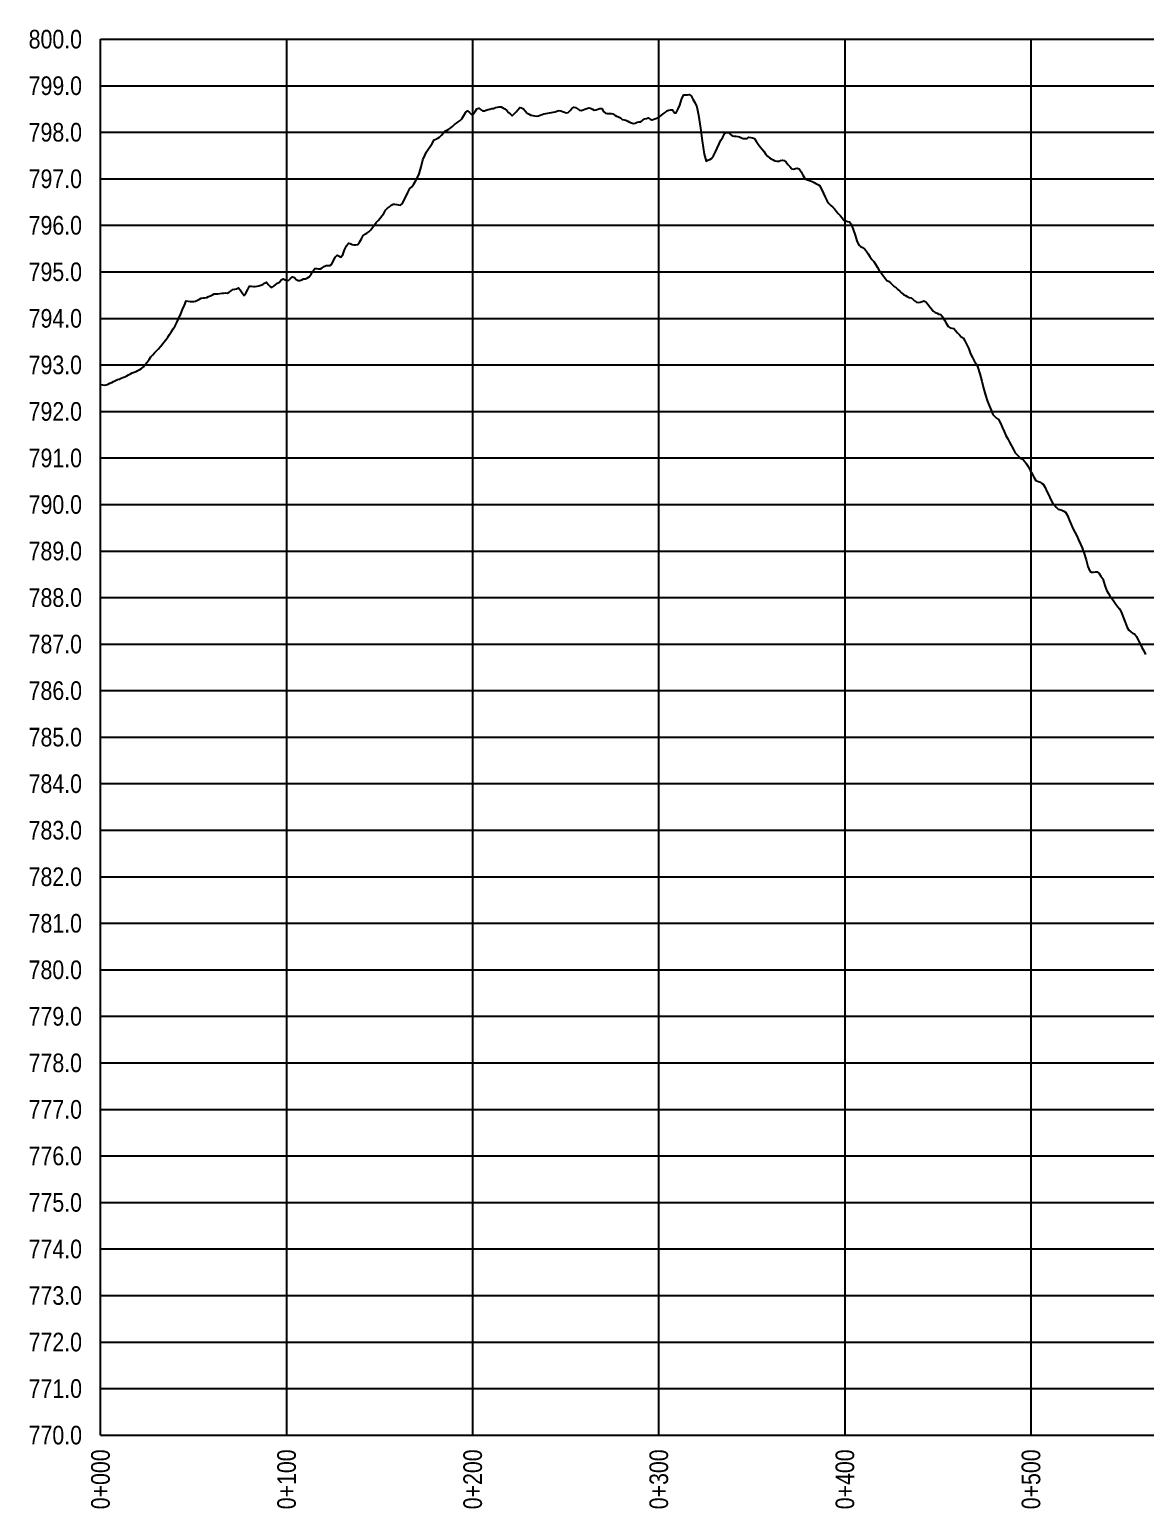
# Model space of a CAD drawing. Extents: x 487965 to 496519, y 6039746 to 6047500.
# Drawn here: x 494247 to 494846, y 6040627 to 6041421 of the extents above; entities that cross this region are included whole.
import ezdxf
from ezdxf.enums import TextEntityAlignment as Align

# ---------------------------------------------------------------- set-up
doc = ezdxf.new("R2010")
doc.units = 0
doc.header["$LTSCALE"] = 5
for name, color, linetype in [('P-CROSSINGS-GRID', 8, 'Continuous'), ('P-CROSSINGS-LINE', 3, 'Continuous'), ('S-T7', 7, 'Continuous')]:
    doc.layers.add(name, color=color, linetype=linetype)
doc.styles.add('80', font='ARIALN.TTF', dxfattribs={"height": 10})

msp = doc.modelspace()

# ---------------------------------------------------------------- linework, layer by layer
at = {"layer": 'P-CROSSINGS-GRID', "color": 8}
for p, q in [((494284.769, 6040666.331), (494284.769, 6041415.615)), ((494284.769, 6041415.615), (496482.671, 6041415.615)), ((494384.674, 6040666.331), (494384.674, 6041415.615)), ((494484.579, 6040666.331), (494484.579, 6041415.615)), ((494584.483, 6040666.331), (494584.483, 6041415.615)), ((494684.388, 6040666.331), (494684.388, 6041415.615)), ((494784.292, 6040666.331), (494784.292, 6041415.615)), ((494284.769, 6041390.639), (496482.671, 6041390.639)), ((494284.769, 6041365.663), (496482.671, 6041365.663)), ((494284.769, 6041340.687), (496482.671, 6041340.687)), ((494284.769, 6041315.711), (496482.671, 6041315.711)), ((494284.769, 6041290.735), (496482.671, 6041290.735)), ((494284.769, 6041265.758), (496482.671, 6041265.758)), ((494284.769, 6041240.782), (496482.671, 6041240.782)), ((494284.769, 6041215.806), (496482.671, 6041215.806)), ((494284.769, 6041190.83), (496482.671, 6041190.83)), ((494284.769, 6041165.854), (496482.671, 6041165.854)), ((494284.769, 6041140.878), (496482.671, 6041140.878)), ((494284.769, 6041115.901), (496482.671, 6041115.901)), ((494284.769, 6041090.925), (496482.671, 6041090.925)), ((494284.769, 6041065.949), (496482.671, 6041065.949)), ((494284.769, 6041040.973), (496482.671, 6041040.973)), ((494284.769, 6041015.997), (496482.671, 6041015.997)), ((494284.769, 6040991.021), (496482.671, 6040991.021)), ((494284.769, 6040966.045), (496482.671, 6040966.045)), ((494284.769, 6040941.068), (496482.671, 6040941.068)), ((494284.769, 6040916.092), (496482.671, 6040916.092)), ((494284.769, 6040891.116), (496482.671, 6040891.116)), ((494284.769, 6040866.14), (496482.671, 6040866.14)), ((494284.769, 6040841.164), (496482.671, 6040841.164)), ((494284.769, 6040816.188), (496482.671, 6040816.188)), ((494284.769, 6040791.211), (496482.671, 6040791.211)), ((494284.769, 6040766.235), (496482.671, 6040766.235)), ((494284.769, 6040741.259), (496482.671, 6040741.259)), ((494284.769, 6040716.283), (496482.671, 6040716.283)), ((494284.769, 6040691.307), (496482.671, 6040691.307)), ((494284.769, 6040666.331), (496482.671, 6040666.331))]:
    msp.add_line(p, q, dxfattribs=at)
at = {"layer": 'P-CROSSINGS-LINE', "color": 3, "flags": 128}
msp.add_lwpolyline([(494284.769, 6041230.329), (494285.769, 6041230.018), (494286.769, 6041229.874), (494287.769, 6041230.112), (494288.769, 6041230.393), (494289.769, 6041230.897), (494290.769, 6041231.401), (494291.769, 6041231.906), (494292.769, 6041232.487), (494293.769, 6041232.892), (494294.769, 6041233.198), (494295.769, 6041233.574), (494296.769, 6041233.951), (494297.769, 6041234.327), (494298.769, 6041234.836), (494299.769, 6041235.373), (494300.769, 6041235.909), (494301.769, 6041236.446), (494302.769, 6041236.859), (494303.769, 6041237.299), (494304.769, 6041237.813), (494305.769, 6041238.327), (494306.769, 6041238.841), (494307.769, 6041239.713), (494308.769, 6041240.977), (494309.769, 6041242.249), (494310.769, 6041243.642), (494311.769, 6041245.034), (494312.769, 6041246.167), (494313.769, 6041247.239), (494314.769, 6041248.31), (494315.769, 6041249.411), (494316.769, 6041250.553), (494317.769, 6041251.687), (494318.769, 6041252.995), (494319.769, 6041254.302), (494320.769, 6041255.61), (494321.769, 6041257.041), (494322.769, 6041258.616), (494323.769, 6041260.191), (494324.769, 6041261.766), (494325.769, 6041263.455), (494326.769, 6041265.775), (494327.769, 6041268.177), (494328.769, 6041270.535), (494329.769, 6041272.894), (494330.745, 6041275.169), (494331.769, 6041274.966), (494332.769, 6041274.767), (494333.769, 6041274.823), (494334.769, 6041274.882), (494335.769, 6041274.981), (494336.769, 6041275.555), (494337.769, 6041276.128), (494338.769, 6041276.674), (494339.769, 6041276.755), (494340.769, 6041276.836), (494341.769, 6041277.002), (494342.769, 6041277.426), (494343.769, 6041277.885), (494344.769, 6041278.388), (494345.769, 6041278.833), (494346.769, 6041278.963), (494347.769, 6041278.956), (494348.769, 6041279.054), (494349.769, 6041279.208), (494350.769, 6041279.362), (494351.769, 6041279.399), (494352.769, 6041279.34), (494353.769, 6041279.808), (494354.769, 6041280.5), (494355.769, 6041281.203), (494356.769, 6041281.379), (494357.769, 6041281.526), (494358.769, 6041282.153), (494359.769, 6041281.065), (494360.769, 6041279.46), (494361.769, 6041278.112), (494362.769, 6041279.309), (494363.769, 6041281.191), (494364.769, 6041283.073), (494365.769, 6041283.018), (494366.769, 6041282.84), (494367.769, 6041282.925), (494368.769, 6041283.1), (494369.769, 6041283.291), (494370.769, 6041283.499), (494371.769, 6041283.883), (494372.769, 6041284.68), (494373.769, 6041285.101), (494374.769, 6041284.011), (494375.769, 6041282.92), (494376.769, 6041282.333), (494377.769, 6041283.003), (494378.769, 6041283.844), (494379.769, 6041284.589), (494380.769, 6041285.173), (494381.769, 6041286.42), (494382.769, 6041286.914), (494383.769, 6041286.477), (494384.769, 6041286.041), (494385.769, 6041286.305), (494386.769, 6041287.155), (494387.769, 6041288.005), (494388.769, 6041287.666), (494389.769, 6041286.628), (494390.769, 6041286.017), (494391.769, 6041286.106), (494392.769, 6041286.418), (494393.769, 6041286.903), (494394.769, 6041287.044), (494395.769, 6041287.553), (494396.769, 6041288.09), (494397.769, 6041289.543), (494398.769, 6041291.111), (494399.769, 6041292.549), (494400.769, 6041292.535), (494401.769, 6041292.398), (494402.769, 6041292.308), (494403.769, 6041292.942), (494404.769, 6041293.545), (494405.769, 6041294.049), (494406.769, 6041294.116), (494407.769, 6041294.182), (494408.769, 6041294.694), (494409.769, 6041296.588), (494410.769, 6041298.51), (494411.769, 6041299.635), (494412.769, 6041299.068), (494413.769, 6041298.679), (494414.769, 6041299.854), (494415.769, 6041302.557), (494416.769, 6041304.679), (494417.769, 6041306.04), (494418.769, 6041305.962), (494419.769, 6041305.416), (494420.769, 6041305.218), (494421.769, 6041305.272), (494422.769, 6041305.326), (494423.769, 6041306.636), (494424.769, 6041308.438), (494425.769, 6041310.24), (494426.769, 6041311.01), (494427.769, 6041311.503), (494428.769, 6041312.199), (494429.769, 6041313.327), (494430.769, 6041314.538), (494431.769, 6041315.882), (494432.769, 6041317.187), (494433.769, 6041318.315), (494434.769, 6041319.444), (494435.769, 6041320.743), (494436.769, 6041322.041), (494437.769, 6041323.905), (494438.769, 6041324.838), (494439.769, 6041325.696), (494440.769, 6041326.516), (494441.769, 6041327.085), (494442.769, 6041327.033), (494443.769, 6041326.934), (494444.769, 6041326.71), (494445.769, 6041326.486), (494446.769, 6041327.422), (494447.769, 6041329.382), (494448.769, 6041331.341), (494449.769, 6041333.377), (494450.769, 6041335.508), (494451.769, 6041336.363), (494452.769, 6041337.638), (494453.769, 6041339.44), (494454.769, 6041341.07), (494455.769, 6041343.411), (494456.769, 6041347.107), (494457.769, 6041350.803), (494458.769, 6041353.238), (494459.769, 6041355.132), (494460.769, 6041356.708), (494461.769, 6041358.082), (494462.769, 6041359.698), (494463.769, 6041361.509), (494464.769, 6041361.898), (494465.769, 6041362.451), (494466.769, 6041363.06), (494467.769, 6041364.162), (494468.769, 6041365.286), (494469.769, 6041366.321), (494470.769, 6041366.854), (494471.769, 6041367.367), (494472.769, 6041367.937), (494473.769, 6041368.879), (494474.769, 6041369.764), (494475.769, 6041370.562), (494476.769, 6041371.226), (494477.769, 6041371.887), (494478.769, 6041372.805), (494479.769, 6041374.564), (494480.769, 6041376.353), (494481.769, 6041377.105), (494482.769, 6041376.234), (494483.769, 6041375.323), (494484.769, 6041375.383), (494485.769, 6041376.739), (494486.769, 6041378.186), (494487.769, 6041378.523), (494488.769, 6041377.887), (494489.769, 6041377.146), (494490.769, 6041377.129), (494491.567, 6041377.427), (494491.769, 6041377.51), (494492.769, 6041377.917), (494493.769, 6041378.115), (494494.769, 6041378.312), (494495.769, 6041378.454), (494496.769, 6041378.868), (494497.769, 6041379.19), (494498.769, 6041379.352), (494499.769, 6041379.246), (494500.769, 6041378.841), (494501.769, 6041378.247), (494502.769, 6041377.287), (494503.769, 6041376.277), (494504.769, 6041375.268), (494505.769, 6041374.544), (494506.769, 6041375.579), (494507.769, 6041376.614), (494508.769, 6041377.683), (494509.769, 6041378.88), (494510.769, 6041378.773), (494511.769, 6041378.204), (494512.769, 6041377.065), (494513.769, 6041375.926), (494514.769, 6041375.274), (494515.769, 6041374.778), (494516.769, 6041374.567), (494517.769, 6041374.39), (494518.769, 6041374.232), (494519.769, 6041374.498), (494520.769, 6041374.764), (494521.769, 6041375.168), (494522.769, 6041375.596), (494523.769, 6041375.765), (494524.769, 6041375.901), (494525.769, 6041376.038), (494526.769, 6041376.174), (494526.87, 6041376.188), (494527.769, 6041376.38), (494528.769, 6041376.672), (494529.769, 6041376.964), (494530.769, 6041377.256), (494531.769, 6041377.074), (494532.769, 6041376.723), (494533.769, 6041376.372), (494534.769, 6041375.993), (494535.769, 6041376.319), (494536.769, 6041377.321), (494537.769, 6041378.324), (494538.769, 6041379.16), (494539.769, 6041378.932), (494540.769, 6041378.218), (494541.769, 6041377.504), (494542.769, 6041377.397), (494543.769, 6041377.738), (494544.769, 6041378.026), (494545.769, 6041378.315), (494546.769, 6041378.755), (494547.769, 6041378.631), (494548.769, 6041378.058), (494549.769, 6041377.484), (494550.769, 6041377.764), (494551.769, 6041378.087), (494552.769, 6041378.438), (494553.769, 6041378.355), (494554.769, 6041376.718), (494555.769, 6041375.919), (494556.769, 6041375.779), (494557.769, 6041375.727), (494558.769, 6041375.785), (494559.769, 6041375.465), (494560.769, 6041374.837), (494561.769, 6041374.343), (494562.769, 6041373.914), (494563.769, 6041373.315), (494564.769, 6041372.574), (494565.769, 6041372.308), (494566.769, 6041372.098), (494567.769, 6041371.686), (494568.769, 6041371.126), (494569.769, 6041370.739), (494570.769, 6041370.353), (494571.769, 6041370.594), (494572.769, 6041371.138), (494573.769, 6041371.208), (494574.769, 6041371.278), (494575.769, 6041372.065), (494576.769, 6041372.82), (494577.769, 6041373.07), (494578.769, 6041373.319), (494579.769, 6041372.735), (494580.649, 6041372.343), (494580.769, 6041372.357), (494581.769, 6041372.595), (494582.769, 6041372.97), (494583.769, 6041373.345), (494584.769, 6041373.985), (494585.769, 6041374.701), (494586.769, 6041375.451), (494587.769, 6041376.201), (494588.769, 6041377.058), (494589.769, 6041377.566), (494590.769, 6041377.629), (494591.769, 6041377.692), (494592.769, 6041376.086), (494593.769, 6041376.019), (494594.769, 6041378.142), (494595.769, 6041380.264), (494596.769, 6041383.741), (494597.769, 6041385.761), (494598.769, 6041385.76), (494599.769, 6041385.76), (494600.769, 6041385.923), (494601.769, 6041385.206), (494602.769, 6041383.393), (494603.769, 6041381.581), (494604.769, 6041379.274), (494605.769, 6041374.835), (494606.769, 6041367.897), (494607.769, 6041360.958), (494608.769, 6041353.855), (494609.769, 6041350.15), (494610.769, 6041350.587), (494611.769, 6041351.023), (494612.769, 6041351.627), (494613.769, 6041352.929), (494614.769, 6041355.053), (494615.769, 6041357.177), (494616.769, 6041359.413), (494617.769, 6041361.408), (494618.769, 6041363.096), (494619.769, 6041364.783), (494620.769, 6041365.569), (494621.769, 6041365.52), (494622.769, 6041364.58), (494623.769, 6041363.641), (494624.769, 6041363.551), (494625.769, 6041363.494), (494626.769, 6041363.368), (494627.769, 6041363.243), (494628.769, 6041362.604), (494629.769, 6041362.254), (494630.769, 6041362.316), (494631.769, 6041362.377), (494632.492, 6041362.981), (494632.769, 6041362.946), (494633.769, 6041362.819), (494634.769, 6041362.693), (494635.769, 6041362.335), (494636.769, 6041360.871), (494637.769, 6041359.309), (494638.769, 6041357.747), (494639.769, 6041356.695), (494640.769, 6041355.424), (494641.769, 6041354.112), (494642.769, 6041352.8), (494643.769, 6041351.906), (494644.769, 6041351.382), (494645.769, 6041350.883), (494646.769, 6041350.383), (494647.769, 6041350.069), (494648.769, 6041350.211), (494649.769, 6041350.398), (494650.769, 6041350.585), (494651.769, 6041350.541), (494652.769, 6041349.528), (494653.769, 6041348.404), (494654.769, 6041347.28), (494655.769, 6041345.925), (494656.769, 6041345.923), (494657.769, 6041346.109), (494658.769, 6041346.295), (494659.769, 6041345.972), (494660.769, 6041344.375), (494661.769, 6041342.626), (494662.769, 6041340.877), (494663.769, 6041340.333), (494664.769, 6041339.991), (494665.769, 6041339.617), (494666.769, 6041339.243), (494667.769, 6041338.591), (494668.769, 6041338.059), (494669.769, 6041337.56), (494670.769, 6041337.06), (494671.769, 6041335.031), (494672.769, 6041332.846), (494673.769, 6041330.721), (494674.769, 6041328.597), (494675.769, 6041327.353), (494676.769, 6041326.415), (494677.769, 6041325.478), (494678.769, 6041324.54), (494679.769, 6041323.186), (494680.769, 6041322.004), (494681.769, 6041320.879), (494682.769, 6041319.754), (494683.769, 6041318.489), (494684.769, 6041318.072), (494685.769, 6041317.821), (494686.769, 6041317.569), (494687.769, 6041316.297), (494688.769, 6041313.466), (494689.769, 6041310.403), (494690.769, 6041307.341), (494691.769, 6041305.066), (494692.769, 6041304.263), (494693.769, 6041303.699), (494694.769, 6041303.135), (494695.769, 6041301.921), (494696.769, 6041300.43), (494697.769, 6041298.929), (494698.769, 6041297.427), (494699.769, 6041296.342), (494700.769, 6041294.787), (494701.769, 6041293.099), (494702.769, 6041291.411), (494703.769, 6041290.233), (494704.769, 6041288.875), (494705.769, 6041287.438), (494706.769, 6041286.001), (494707.769, 6041285.676), (494708.769, 6041284.878), (494709.769, 6041283.879), (494710.769, 6041282.88), (494711.769, 6041282.113), (494712.769, 6041281.276), (494713.769, 6041280.403), (494714.769, 6041279.529), (494715.769, 6041278.564), (494716.769, 6041277.964), (494717.769, 6041277.466), (494718.769, 6041276.967), (494719.769, 6041276.7), (494720.769, 6041276.018), (494721.769, 6041275.207), (494722.769, 6041274.396), (494723.769, 6041274.188), (494724.769, 6041274.485), (494725.769, 6041274.862), (494726.769, 6041275.238), (494727.769, 6041274.641), (494728.769, 6041273.412), (494729.769, 6041272.101), (494730.769, 6041270.79), (494731.769, 6041269.619), (494732.769, 6041268.98), (494733.769, 6041268.482), (494734.769, 6041267.983), (494735.769, 6041267.855), (494736.769, 6041266.556), (494737.769, 6041264.872), (494738.769, 6041263.188), (494739.769, 6041261.318), (494740.769, 6041260.721), (494741.769, 6041260.535), (494742.769, 6041260.348), (494743.769, 6041259.188), (494744.769, 6041258.021), (494745.769, 6041256.958), (494746.769, 6041255.896), (494747.769, 6041255.344), (494748.769, 6041253.652), (494749.769, 6041251.529), (494750.769, 6041249.407), (494751.769, 6041246.682), (494752.769, 6041244.681), (494753.769, 6041242.995), (494754.769, 6041241.309), (494755.769, 6041239.298), (494756.769, 6041235.922), (494757.769, 6041232.113), (494758.769, 6041228.304), (494759.769, 6041224.495), (494760.769, 6041221.606), (494761.769, 6041219.044), (494762.769, 6041216.483), (494763.769, 6041214.201), (494764.769, 6041213.019), (494765.769, 6041212.206), (494766.769, 6041211.393), (494767.769, 6041209.514), (494768.769, 6041207.264), (494769.769, 6041205.014), (494770.769, 6041202.811), (494771.769, 6041201.133), (494772.769, 6041199.273), (494773.769, 6041197.274), (494774.769, 6041195.274), (494775.769, 6041193.599), (494776.769, 6041192.483), (494777.769, 6041191.544), (494778.769, 6041190.606), (494779.769, 6041190.225), (494780.769, 6041189.152), (494781.769, 6041187.716), (494782.769, 6041186.28), (494783.769, 6041184.149), (494784.769, 6041182.214), (494785.769, 6041180.465), (494786.769, 6041178.715), (494787.769, 6041178.356), (494788.769, 6041177.959), (494789.769, 6041177.336), (494790.769, 6041176.712), (494791.769, 6041174.929), (494792.769, 6041172.83), (494793.769, 6041170.769), (494794.769, 6041168.708), (494795.769, 6041166.786), (494796.769, 6041165.469), (494797.769, 6041164.406), (494798.769, 6041163.344), (494799.769, 6041163.069), (494800.769, 6041162.73), (494801.769, 6041162.231), (494802.769, 6041161.732), (494803.769, 6041159.982), (494804.769, 6041157.585), (494805.769, 6041155.086), (494806.769, 6041152.587), (494807.769, 6041150.922), (494808.769, 6041149.006), (494809.769, 6041146.821), (494810.769, 6041144.636), (494811.769, 6041142.497), (494812.769, 6041139.505), (494813.769, 6041136.071), (494814.769, 6041132.638), (494815.769, 6041130.132), (494816.769, 6041129.468), (494817.769, 6041129.594), (494818.769, 6041129.72), (494819.769, 6041129.661), (494820.769, 6041128.723), (494821.769, 6041127.351), (494822.769, 6041125.979), (494823.769, 6041122.428), (494824.769, 6041119.813), (494825.769, 6041118.125), (494826.769, 6041116.436), (494827.769, 6041115.211), (494828.769, 6041113.868), (494829.769, 6041112.368), (494830.769, 6041110.868), (494831.769, 6041109.877), (494832.769, 6041107.915), (494833.769, 6041105.292), (494834.769, 6041102.669), (494835.769, 6041099.861), (494836.769, 6041098.324), (494837.769, 6041097.573), (494838.769, 6041096.823), (494839.769, 6041096.396), (494840.769, 6041095.031), (494841.769, 6041093.033), (494842.769, 6041091.035), (494843.769, 6041089.129), (494844.769, 6041087.217), (494845.769, 6041085.282)], dxfattribs=at)

# ---------------------------------------------------------------- texts
at = {"style": '80'}
for s, p in [('0+000', (494284.682, 6040658.67)), ('0+100', (494384.587, 6040658.67)), ('0+200', (494484.492, 6040658.67)), ('0+300', (494584.396, 6040658.67)), ('0+400', (494684.301, 6040658.67)), ('0+500', (494784.205, 6040658.67))]:
    msp.add_text(s, height=9.9905, rotation=90, dxfattribs=at).set_placement(p, align=Align.MIDDLE_RIGHT)
at = {"layer": 'S-T7', "style": '80'}
for s, p in [('800.0', (494274.779, 6041415.615)), ('799.0', (494274.779, 6041390.639)), ('798.0', (494274.779, 6041365.663)), ('797.0', (494274.779, 6041340.687)), ('796.0', (494274.779, 6041315.711)), ('795.0', (494274.779, 6041290.735)), ('794.0', (494274.779, 6041265.758)), ('793.0', (494274.779, 6041240.782)), ('792.0', (494274.779, 6041215.806)), ('791.0', (494274.779, 6041190.83)), ('790.0', (494274.779, 6041165.854)), ('789.0', (494274.779, 6041140.878)), ('788.0', (494274.779, 6041115.901)), ('787.0', (494274.779, 6041090.925)), ('786.0', (494274.779, 6041065.949)), ('785.0', (494274.779, 6041040.973)), ('784.0', (494274.779, 6041015.997)), ('783.0', (494274.779, 6040991.021)), ('782.0', (494274.779, 6040966.045)), ('781.0', (494274.779, 6040941.068)), ('780.0', (494274.779, 6040916.092)), ('779.0', (494274.779, 6040891.116)), ('778.0', (494274.779, 6040866.14)), ('777.0', (494274.779, 6040841.164)), ('776.0', (494274.779, 6040816.188)), ('775.0', (494274.779, 6040791.211)), ('774.0', (494274.779, 6040766.235)), ('773.0', (494274.779, 6040741.259)), ('772.0', (494274.779, 6040716.283)), ('771.0', (494274.779, 6040691.307)), ('770.0', (494274.779, 6040666.331))]:
    msp.add_text(s, height=9.9905, dxfattribs=at).set_placement(p, align=Align.MIDDLE_RIGHT)

doc.saveas('drawing.dxf')
